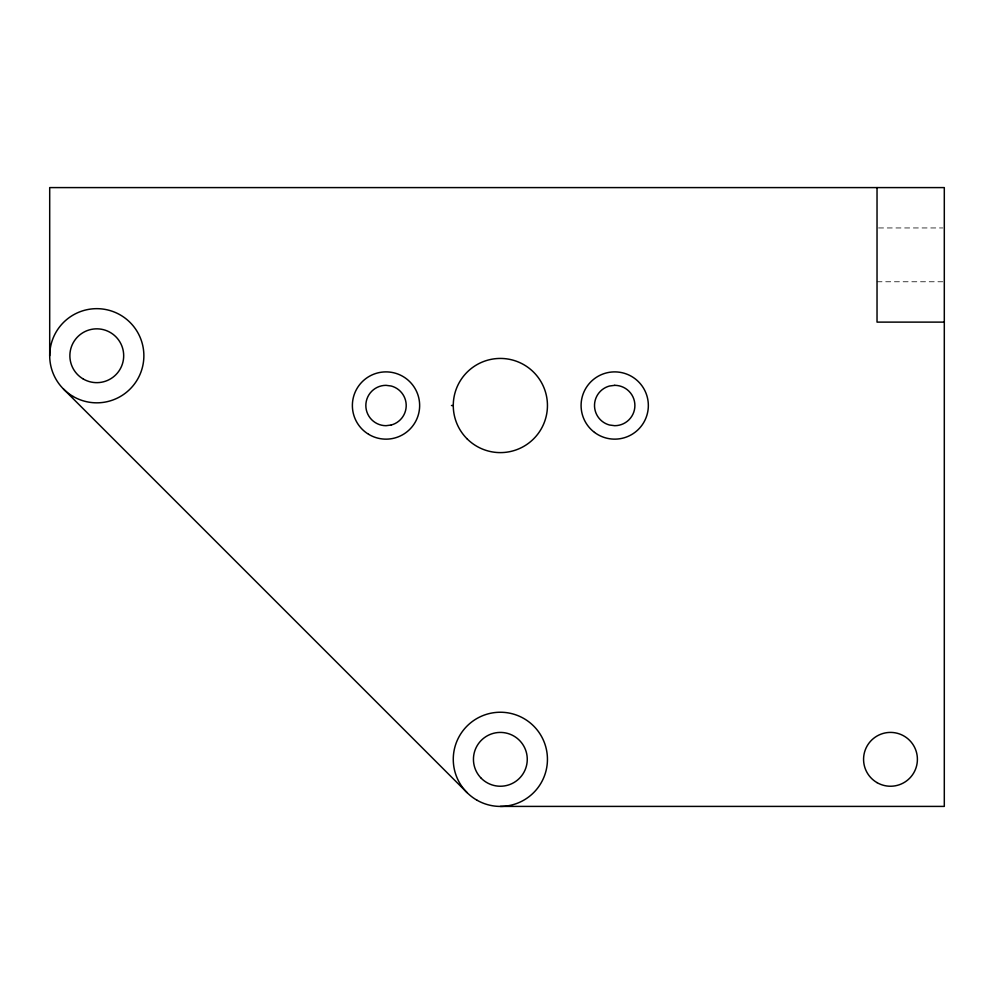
<?xml version="1.0" encoding="UTF-8"?>
<svg xmlns="http://www.w3.org/2000/svg" width="994" height="994" viewBox="0 0 994 994"><rect width="100%" height="100%" fill="white"/><g stroke="black" fill="none" stroke-linecap="round" stroke-linejoin="round"><path stroke-width="0.75" stroke-dasharray="4.97 3.73" d="M878.572 227.949L942.772 227.949M877.031 281.762L942.772 281.762"/><path stroke-width="1.49" d="M944.3 322.118L877.031 322.118L877.031 187.593M451.475 405.515L453.276 405.515M500.367 806.407L944.3 806.407L944.3 187.593L49.7 187.593L49.7 355.753M63.492 389.039L467.068 792.616M614.714 385.337L609.484 386.02A20.178 20.178 0 0 0 609.484 425.01L614.714 425.693A20.178 20.178 0 0 0 634.893 405.515A20.178 20.178 0 0 0 614.714 385.337M391.238 425.01L386.02 425.693A20.178 20.178 0 0 1 365.842 405.515A20.178 20.178 0 0 1 386.02 385.337L391.238 386.02A20.178 20.178 0 0 1 391.238 425.01M368.612 434.303A33.634 33.634 0 0 0 419.642 406.198A33.634 33.634 0 0 0 369.793 376.055A33.634 33.634 0 0 0 368.612 434.303M594.511 432.402A33.634 33.634 0 0 0 648.1 409.565A33.634 33.634 0 0 0 601.532 374.576A33.634 33.634 0 0 0 594.511 432.402M467.068 438.814A47.078 47.078 0 0 0 545.843 417.704A47.078 47.078 0 0 0 488.178 360.039A47.078 47.078 0 0 0 467.068 438.814M73.245 396.519A47.078 47.078 0 0 0 143.869 355.753A47.078 47.078 0 0 0 73.245 314.974A47.078 47.078 0 0 0 73.245 396.519M476.822 800.108A47.078 47.078 0 0 0 547.446 759.329A47.078 47.078 0 0 0 476.822 718.55A47.078 47.078 0 0 0 476.822 800.108M83.334 379.049A26.9 26.9 0 0 0 123.691 355.753A26.9 26.9 0 0 0 83.334 332.443A26.9 26.9 0 0 0 83.334 379.049M481.332 778.352A26.9 26.9 0 0 0 526.348 766.287A26.9 26.9 0 0 0 493.397 733.336A26.9 26.9 0 0 0 481.332 778.352M877.031 782.626A26.9 26.9 0 0 0 917.4 759.329A26.9 26.9 0 0 0 877.031 736.02A26.9 26.9 0 0 0 877.031 782.626"/></g></svg>
